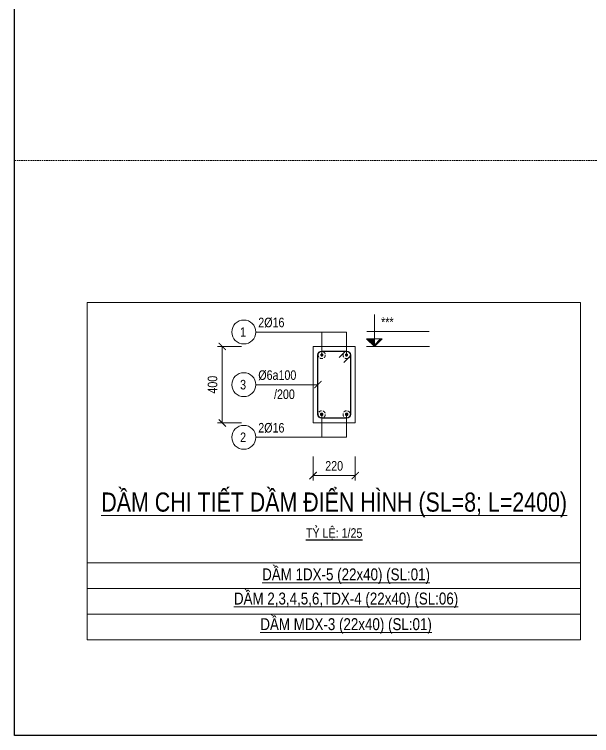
# Model space of a CAD drawing. Extents: x -165145 to 691808, y -202842 to 311040.
# Drawn here: x 370254 to 376287, y -70536 to -63002 of the extents above; entities that cross this region are included whole.
import ezdxf
from ezdxf.enums import TextEntityAlignment as Align

# ---------------------------------------------------------------- set-up
doc = ezdxf.new("R2010")
doc.units = 0
doc.header["$LTSCALE"] = 10
doc.header["$MEASUREMENT"] = 0
doc.linetypes.add('HIDDEN', pattern=[2.3807, 1.587, -0.7937])
doc.layers.get('0').update_dxf_attribs({"linetype": 'CONTINUOUS'})
doc.layers.get('Defpoints').update_dxf_attribs({"color": 5, "linetype": 'CONTINUOUS'})
for name, color, linetype, lineweight in [('DCE_BaoBeTong', 4, 'CONTINUOUS', 18), ('DCE_Block', 8, 'CONTINUOUS', 9), ('DCE_Dim', 254, 'CONTINUOUS', 9), ('DCE_ThepChu', 1, 'CONTINUOUS', 35), ('DCE_ThepChu.TTT', 5, 'CONTINUOUS', 35), ('DCE_ThepDai', 220, 'CONTINUOUS', 25), ('GE_KC_NETKHUAT', 9, 'HIDDEN', 20), ('GE_KC_NETMANH', 8, 'CONTINUOUS', 20), ('GE_KC_TEXT', 4, 'CONTINUOUS', 20)]:
    doc.layers.add(name, color=color, linetype=linetype, lineweight=lineweight)
doc.styles.add('Dce_Text', font='arial.ttf', dxfattribs={"width": 0.8})
doc.styles.add('GE_KC-Arial', font='arial.ttf', dxfattribs={"width": 0.75})
doc.dimstyles.new('Dce_207MV', dxfattribs={"dimscale": 25, "dimtxt": 2.5, "dimasz": 1.5, "dimexe": 1, "dimexo": 2, "dimgap": 1, "dimtad": 1, "dimdec": 0, "dimrnd": 5, "dimtxsty": 'Dce_Text', "dimblk": 'ARCHTICK', "dimcen": 2.5, "dimclrd": 8, "dimclre": 8, "dimclrt": 3, "dimadec": 0, "dimazin": 0, "dimtfac": 1, "dimtdec": 0, "dimtix": 1, "dimtmove": 2, "dimatfit": 3, "dimldrblk": 'DOTBLANK', "dimfxl": 1, "dimarcsym": 0})
doc.dimstyles.new('Dce_208MV', dxfattribs={"dimscale": 25, "dimtxt": 2.5, "dimasz": 1.5, "dimexe": 1, "dimexo": 2, "dimgap": 1, "dimtad": 1, "dimdec": 0, "dimrnd": 5, "dimtxsty": 'Dce_Text', "dimblk": 'ARCHTICK', "dimcen": 2.5, "dimclrd": 8, "dimclre": 8, "dimclrt": 3, "dimadec": 0, "dimazin": 0, "dimtfac": 1, "dimtdec": 0, "dimtix": 1, "dimtmove": 2, "dimatfit": 3, "dimldrblk": 'ARCHTICK', "dimfxl": 1, "dimarcsym": 0})
doc.dimstyles.new('Dce_25MV', dxfattribs={"dimscale": 25, "dimtxt": 2, "dimasz": 1.5, "dimexe": 1, "dimexo": 2, "dimgap": 1, "dimtad": 1, "dimdec": 0, "dimrnd": 5, "dimtxsty": 'Dce_Text', "dimblk": 'ARCHTICK', "dimcen": 2.5, "dimclrd": 8, "dimclre": 8, "dimclrt": 3, "dimadec": 0, "dimazin": 0, "dimtfac": 1, "dimtdec": 0, "dimtix": 1, "dimtmove": 2, "dimatfit": 3, "dimldrblk": 'OBLIQUE', "dimfxl": 4, "dimfxlon": 1, "dimarcsym": 0})

# ---------------------------------------------------------------- blocks, each defined once
blk = doc.blocks.new('Dce_KhtMcThepChu')
blk.add_circle((-2.5, 0), 2.5)
at = {"color": 3, "style": 'Dce_Text', "width": 0.8}
blk.add_attdef('DKVAKC', (0.5366843562450043, 1), '', height=2, dxfattribs=at)
at = {"color": 11, "style": 'Dce_Text', "width": 0.8}
blk.add_attdef('SH', text='', height=2, dxfattribs=at).set_placement((-2.637789904502043, -1), align=Align.CENTER)
blk = doc.blocks.new('_ArchTick')
at = {"color": 0, "linetype": 'ByBlock', "const_width": 0.15}
blk.add_lwpolyline([(-0.5, -0.5), (0.5, 0.5)], dxfattribs=at)
blk = doc.blocks.new('Dce_CaoTrinh')
blk.add_hatch(color=256).paths.add_polyline_path([(-11.56125648126181, 1.596954857552191), (-13.17326738989505, 1.596954857552191), (-11.56125648126181, -5.456968210637569e-12)])
at = {"ltscale": 50}
h = blk.add_hatch(dxfattribs=at)
h.set_pattern_fill('ANSI31', color=8, scale=1.406250541793835, style=0)
h.set_pattern_definition([(45.00000000000001, (-11.56125648126181, 0), (-3.157122508925224, 3.157122508925225), [])])
h.paths.add_polyline_path([(-11.56125648126181, 1.596954857552191), (-11.56125648126181, -5.456968210637569e-12), (-9.949245572337531, 1.596954857552191)])
at = {"color": 8, "ltscale": 50}
for p, q in [((-13.15396137812058, 3.14083388047402), (-0.09178570810763631, 3.14083388047402)), ((0, 0), (-13.19995220639976, 0))]:
    blk.add_line(p, q, dxfattribs=at)
for points in [[(-11.56125648126181, 6.694950748638803), (-11.56125648126181, -5.456968210637569e-12)], [(-11.56125648126181, -5.456968210637569e-12), (-13.17326738989505, 1.596954857552191), (-11.56125648126181, 1.596954857552191)], [(-11.56125648126181, -5.456968210637569e-12), (-9.949245572337531, 1.596954857552191), (-11.56125648126181, 1.596954857552191)]]:
    blk.add_lwpolyline(points, dxfattribs=at)
at = {"color": 3, "style": 'Dce_Text', "width": 0.8}
blk.add_attdef('CT', (-10.15169207191502, 4.068271311698481), '', height=2, dxfattribs=at)
blk = doc.blocks.new('*D2532')
at = {"layer": 'DCE_Dim', "color": 8, "lineweight": -2, "transparency": 16777216}
for p, q in [((372205.3533037938, -82822.58163959035), (372080.3533037938, -82822.58163959035)), ((372105.3533037938, -82822.58163959035), (372105.3533037938, -83222.58163959035)), ((372205.3533037938, -83222.58163959035), (372080.3533037938, -83222.58163959035))]:
    blk.add_line(p, q, dxfattribs=at)
at = {"layer": 'Defpoints', "color": 0, "transparency": 16777216}
for p in [(372280.3533037915, -82822.58163959035), (372105.3533037938, -83222.58163959035), (372280.3533037915, -83222.58163959035)]:
    blk.add_point(p, dxfattribs=at)
at = {"layer": 'DCE_Dim', "color": 8, "lineweight": -2, "transparency": 16777216, "xscale": 37.5, "yscale": 37.5, "zscale": 37.5}
for p, rotation in [((372105.3533037938, -82822.58163959035), 90), ((372105.3533037938, -83222.58163959035), 270)]:
    blk.add_blockref('_ArchTick', p, dxfattribs=dict(at, rotation=rotation))
at = {"layer": 'DCE_Dim', "color": 3, "transparency": 16777216, "insert": (372054.8246544076, -83022.58163959045), "char_height": 50, "attachment_point": 5, "rotation": 90, "style": 'Dce_Text'}
blk.add_mtext('400', dxfattribs=at)
blk = doc.blocks.new('_Oblique')
at = {"color": 0, "linetype": 'ByBlock', "lineweight": -2}
blk.add_line((-0.5, -0.5), (0.5, 0.5), dxfattribs=at)
blk = doc.blocks.new('*D2533')
at = {"layer": 'DCE_Dim', "color": 8, "lineweight": -2, "transparency": 16777216}
for p, q in [((372580.3533037914, -83397.58163959032), (372580.3533037914, -83522.58163959032)), ((372800.3533037914, -83397.58163959032), (372800.3533037914, -83522.58163959032)), ((372580.3533037914, -83497.58163959032), (372800.3533037914, -83497.58163959032))]:
    blk.add_line(p, q, dxfattribs=at)
at = {"layer": 'Defpoints', "color": 0, "transparency": 16777216}
for p in [(372580.3533037914, -83322.58163959032), (372800.3533037914, -83322.58163959032), (372800.3533037914, -83497.58163959032)]:
    blk.add_point(p, dxfattribs=at)
at = {"layer": 'DCE_Dim', "color": 8, "lineweight": -2, "transparency": 16777216, "xscale": 37.5, "yscale": 37.5, "zscale": 37.5, "rotation": 180}
blk.add_blockref('_ArchTick', (372580.3533037914, -83497.58163959032), dxfattribs=at)
at = {"layer": 'DCE_Dim', "color": 8, "lineweight": -2, "transparency": 16777216, "xscale": 37.5, "yscale": 37.5, "zscale": 37.5}
blk.add_blockref('_ArchTick', (372800.3533037914, -83497.58163959032), dxfattribs=at)
at = {"layer": 'DCE_Dim', "color": 3, "transparency": 16777216, "insert": (372690.3533037914, -83447.05299020423), "char_height": 50, "attachment_point": 5, "style": 'Dce_Text'}
blk.add_mtext('220', dxfattribs=at)
blk = doc.blocks.new('_DotBlank')
at = {"color": 0, "linetype": 'ByBlock', "lineweight": -2}
blk.add_line((-0.5, 0), (-1, 0), dxfattribs=at)
blk.add_circle((0, 0), 0.5, dxfattribs=at)
blk = doc.blocks.new('Dce_McThepChu')
at = {"color": 0}
for p, q in [((-0.5, 0), (0.5, 0)), ((-0.3535533905960619, 0.353553390592424), (0.3535533905960619, -0.353553390592424)), ((0.3535533905960619, 0.353553390592424), (-0.3535533905960619, -0.353553390592424)), ((0, 0.5), (0, -0.5))]:
    blk.add_line(p, q, dxfattribs=at)
at = {"color": 0, "const_width": 0.08333333333333334}
blk.add_lwpolyline([(-0.5, -1.818989403545856e-12, 1), (0.5000000000145519, -1.818989403545856e-12, 1), (-0.5, -1.818989403545856e-12, 1)], format="xyb", dxfattribs=at)
blk = doc.blocks.new('Dce_KhTenDam')
at = {"color": 255, "linetype": 'ByBlock', "lineweight": -2, "style": 'Dce_Text', "width": 0.8}
blk.add_attdef('TENDAM', text='', height=2, dxfattribs=at).set_placement((0, 0.7353247664414084), align=Align.CENTER)
at = {"color": 11, "lineweight": 25, "style": 'Dce_Text', "width": 0.8}
blk.add_attdef('TL', text='', height=1, dxfattribs=at).set_placement((0, -1.999434476778333), align=Align.CENTER)
blk = doc.blocks.new('Dce_KyHieuChuGiuaLoai2')
at = {"style": 'Dce_Text', "width": 0.8}
blk.add_attdef('DKVAKC', text='', height=2, dxfattribs=at).set_placement((0, 0), align=Align.MIDDLE_CENTER)
blk = doc.blocks.new('A$C9e7d32fc')
at = {"layer": 'DCE_BaoBeTong'}
blk.add_lwpolyline([(1181.704491344979, -228.7403010477428), (1401.704491344979, -228.7403010477428), (1401.704491344979, -628.7403010477428), (1181.704491344979, -628.7403010477428)], close=True, dxfattribs=at)
at = {"layer": 'DCE_ThepDai'}
blk.add_lwpolyline([(1317.763365848048, -287.6814265447028), (1351.704491344979, -253.7403010477428), (1356.704491344979, -253.7403010477428, -0.3926990816987241), (1376.704491344979, -273.7403010477428), (1376.704491344979, -583.7403010477428, -0.3926990816987241), (1356.704491344979, -603.7403010477428), (1226.704491344979, -603.7403010477428, -0.3926990816987241), (1206.704491344979, -583.7403010477428), (1206.704491344979, -273.7403010477428, -0.3926990816987241), (1226.704491344979, -253.7403010477428), (1356.704491344979, -253.7403010477428, -0.3926990816987241), (1376.704491344979, -273.7403010477428), (1376.704491344979, -278.7403010477428), (1342.763365848048, -312.6814265447028)], format="xyb", dxfattribs=at)
at = {"layer": 'GE_KC_NETMANH'}
for points in [[(0, 0), (2578.841291671852, 0), (2578.841291671852, -1359.392130148131), (0, -1359.392130148131)], [(0, -1359.392130148131), (2578.841291671852, -1359.392130148131), (2578.841291671852, -1493.229155751585), (0, -1493.229155751585)], [(0, -1493.229155751585), (2578.841291671852, -1493.229155751585), (2578.841291671852, -1627.06618135504), (0, -1627.06618135504)], [(0, -1627.06618135504), (2578.841291671852, -1627.06618135504), (2578.841291671852, -1760.903206958494), (0, -1760.903206958494)]]:
    blk.add_lwpolyline(points, close=True, dxfattribs=at)
at = {"xscale": 25, "yscale": 25, "zscale": 25}
blk.add_blockref('Dce_KyHieuChuGiuaLoai2', (1031.704491344979, -478.7403010477428), dxfattribs=at).add_auto_attribs({'DKVAKC': '/200'})
at = {"layer": 'DCE_Block'}
for name, p, xscale, yscale, zscale, values in [('Dce_CaoTrinh', (1790.735891345015, -228.7403010477428), 25, 25, 25, {'CT': '***  '}), ('Dce_KhtMcThepChu', (881.704491344979, -153.7403010477428), 25, 25, 25, {'DKVAKC': '2%%c16', 'SH': '1'}), ('Dce_KhtMcThepChu', (881.704491344979, -428.7403010477428), 25, 25, 25, {'DKVAKC': '%%c6a100', 'SH': '3'}), ('Dce_KhtMcThepChu', (881.704491344979, -703.7403010477428), 25, 25, 25, {'DKVAKC': '2%%c16', 'SH': '2'}), ('Dce_KhTenDam', (1291.704491344979, -1128.740301047743), 50, 50, 50, {'TENDAM': '%%uDẦM CHI TIẾT DẦM ĐIỂN HÌNH (SL=8; L=2400)', 'TL': '%%UTỶ LỆ: 1/25'})]:
    blk.add_blockref(name, p, dxfattribs=dict(at, xscale=xscale, yscale=yscale, zscale=zscale)).add_auto_attribs(values)
at = {"layer": 'DCE_ThepChu'}
for p, xscale, yscale, zscale in [((1356.704491344979, -273.7403010477428), 14, 14, 14), ((1356.704491344979, -583.7403010477428), 16, 16, 16)]:
    blk.add_blockref('Dce_McThepChu', p, dxfattribs=dict(at, xscale=xscale, yscale=yscale, zscale=zscale))
at = {"layer": 'DCE_ThepChu.TTT'}
for p, xscale, yscale, zscale in [((1226.704491344979, -273.7403010477428), 14, 14, 14), ((1226.704491344979, -583.7403010477428), 16, 16, 16)]:
    blk.add_blockref('Dce_McThepChu', p, dxfattribs=dict(at, xscale=xscale, yscale=yscale, zscale=zscale))
at = {"layer": 'GE_KC_TEXT', "color": 4, "style": 'GE_KC-Arial', "width": 0.8}
for s, p in [('%%UDẦM 1DX-5 (22x40) (SL:01)', (1354.005567533895, -1451.027025882169)), ('%%UDẦM 2,3,4,5,6,TDX-4 (22x40) (SL:06)', (1354.005567533895, -1577.158192827264)), ('%%UDẦM MDX-3 (22x40) (SL:01)', (1354.005567533895, -1710.995218430719))]:
    blk.add_text(s, height=62.5, dxfattribs=at).set_placement(p, align=Align.CENTER)
at = {"layer": 'DCE_Dim'}
dim = blk.add_linear_dim(base=(706.7044913473073, -628.7403010477719), p1=(881.704491344979, -228.7403010477428), p2=(881.704491344979, -628.7403010477428), angle=90, dimstyle='Dce_25MV', dxfattribs=at)
dim.commit()
dim.dimension.update_dxf_attribs({"geometry": '*D2532', "text_midpoint": (656.1758419611724, -428.7403010478738), "insert": (-371398.6488124465, 82593.84133854258)})
dim = blk.add_linear_dim(base=(1401.704491344979, -903.7403010477428), p1=(1181.704491344979, -728.7403010477428), p2=(1401.704491344979, -728.7403010477428), dimstyle='Dce_25MV', dxfattribs=at)
dim.commit()
dim.dimension.update_dxf_attribs({"geometry": '*D2533', "text_midpoint": (1291.704491344979, -853.2116516616516), "insert": (-371398.6488124465, 82593.84133854258)})
at = {"layer": 'DCE_Block'}
for points, dimstyle in [([(1226.704491344979, -273.7403010477428), (1226.704491344979, -153.7403010477428), (881.704491344979, -153.7403010477428)], 'Dce_207MV'), ([(1356.704491344979, -273.7403010477428), (1356.704491344979, -153.7403010477428), (881.704491344979, -153.7403010477428)], 'Dce_207MV'), ([(1206.704491344979, -428.7403010477428), (881.704491344979, -428.7403010477428)], 'Dce_208MV'), ([(1226.704491344979, -583.7403010477428), (1226.704491344979, -703.7403010477428), (881.704491344979, -703.7403010477428)], 'Dce_207MV'), ([(1356.704491344979, -583.7403010477428), (1356.704491344979, -703.7403010477428), (881.704491344979, -703.7403010477428)], 'Dce_207MV')]:
    blk.add_leader(points, dimstyle=dimstyle, dxfattribs=at)

msp = doc.modelspace()

# ---------------------------------------------------------------- linework, layer by layer
at = {"layer": 'Defpoints'}
msp.add_lwpolyline([(370253.8133933751, -55468.2415423512), (388366.3133933751, -55468.2415423512), (388366.3133933751, -70535.7415423512), (370253.8133933751, -70535.7415423512)], close=True, dxfattribs=at)
at = {"layer": 'GE_KC_NETKHUAT'}
msp.add_line((370253.8133933751, -64528.62940322456), (388366.3133933751, -64528.62940322456), dxfattribs=at)

# ---------------------------------------------------------------- block references
at = {"layer": 'GE_KC_NETKHUAT', "xscale": 2, "yscale": 2, "zscale": 2}
msp.add_blockref('A$C9e7d32fc', (371012.832125764, -66012.38495777769), dxfattribs=at)

doc.saveas('drawing.dxf')
